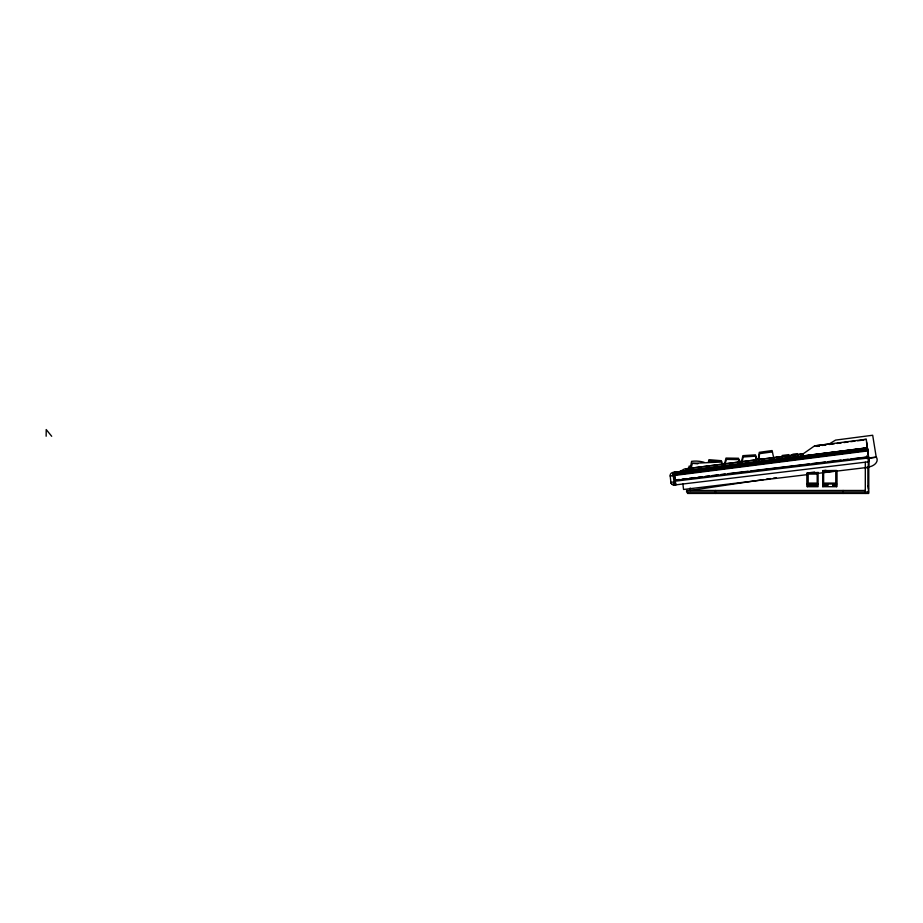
<?xml version="1.0" encoding="UTF-8"?>
<svg xmlns="http://www.w3.org/2000/svg" width="923" height="923" viewBox="0 0 923 923"><rect width="100%" height="100%" fill="white"/><g stroke="black" fill="none" stroke-linecap="round" stroke-linejoin="round"><path stroke-width="1.38" d="M807.267 486.698L807.267 473.026L818.09 473.026L818.09 486.698L807.267 486.698L807.267 473.026L814.571 472.011M822.785 486.698L822.785 470.799L836.665 470.568L836.665 486.698L822.785 486.698L822.785 470.568L836.665 470.568M836.665 486.698L836.665 470.742L822.785 470.742L836.665 470.753M865.289 493.447L865.324 467.223M865.289 462.192L865.324 467.684L868.543 467.292L868.601 457.981L876.389 457.023C879.619 462.711 872.293 466.657 868.901 466.842M868.531 493.447L868.566 457.981L675.29 481.16M833.838 471.457L818.124 473.337L818.136 472.472L807.267 473.026M868.601 457.981L868.589 461.8L673.778 485.094M46.15 436.233L46.208 429.553L51.7 436.291M803.045 455.904L803.068 453.897L814.571 445.878L866.259 439.302L867.666 450.366M818.124 473.337L818.147 472.472M758.245 459.423L759.26 452.328L772.113 450.551L773.866 458.65M758.579 460.75L759.594 453.654L772.459 451.878M690.623 466.473L691.592 461.338A29.04 27.782 -7.8 0 1 704.145 462.308M691.039 468.826L692.319 463.346L721.74 462.031L709.291 461.015L709.141 461.627M708.31 462.423L708.956 459.689L721.405 460.704L722.363 464.569M741.4 462.042L742.888 455.662L755.476 454.843L756.272 458.604M742.034 462.088L743.223 456.989L755.822 456.17L756.606 459.931M724.393 464.407L725.997 458.073L738.55 458.258L739.427 462.123M725.051 464.465L726.332 459.4L738.885 459.585L739.761 463.45M789.557 456.804L792.926 454.197L797.403 453.62L797.703 455.985M830.054 443.455L835.557 440.109L872.685 435.252L876.239 457.22L868.439 458.443M679.847 471.595L684.347 469.022L803.068 453.897L800.126 454.462M763.54 479.591L690.173 490.471L690.173 487.979M766.355 479.164L770.59 478.541M773.416 478.126L776.231 477.699M823.166 470.742L825.981 470.326M691.396 465.919L688.996 466.242L689.366 468.93M688.454 468.411L691.189 468.042M722.49 463.738L725.501 463.323M738.354 461.569L741.988 461.062M755.487 459.216L759.767 458.627M670.213 475.991L670.894 482.325L672.071 484.425M867.378 447.84L674.205 472.334L675.221 480.318L868.543 457.058L867.366 447.782L674.159 472.253L675.74 484.91L674.401 485.071A3.161 3.161 0 0 1 670.894 482.314L670.998 482.302M866.685 457.208L868.531 456.966L866.559 441.99M829.258 444.471L834.288 443.813M837.046 443.455L841.165 442.925M843.91 442.567L848.029 442.036M850.775 441.679L854.906 441.148M857.652 440.79L863.143 440.075M800.576 454.404L803.056 453.897L685.789 468.838M863.882 448.151L867.32 447.701M814.571 445.878L829.258 444.009M819.336 445.717L818.17 446.328M821.955 445.382L825.993 444.863M822.705 445.394L824.747 445.128M862.786 439.74L866.259 439.302M818.309 446.305L819.393 446.167M800.553 454.231L803.079 454.093M867.401 448.013L672.913 472.726M674.275 472.853L867.435 448.301M867.482 448.693L673.005 473.407M867.551 449.166L673.063 473.88M867.62 449.709L673.121 474.422M867.689 450.297L673.19 475.01M867.77 450.909L673.271 475.622M778.55 457.035L776.508 457.462M688.65 468.48L686.239 468.792M671.702 475.806L671.056 475.887M672.855 475.668L672.071 475.76M866.374 458.246L868.531 457.981L868.566 493.447L687.497 493.447L687.497 492.005M822.07 445.417L824.666 445.036M672.948 473.014L674.298 472.853M675.151 479.995L679.443 479.475M682.305 479.141L686.597 478.622M689.446 478.276L695.169 477.595M698.03 477.249L702.322 476.741M705.184 476.395L709.464 475.876M712.325 475.541L718.048 474.849M720.909 474.514L725.19 473.995M728.051 473.649L748.068 471.249M750.93 470.915L809.552 463.888M812.413 463.542L825.277 461.996M828.139 461.65L841.003 460.116M843.864 459.769L848.156 459.262M851.006 458.916L866.743 457.023L866.882 458.189L866.743 457.023M866.651 457.289L868.543 457.058M672.821 482.083L672.117 482.175M674.021 481.944L675.371 481.783M674.102 482.556L675.44 482.394M674.171 483.144L675.509 482.983M674.228 483.687L675.578 483.525M674.286 484.16L675.636 483.998L675.74 484.852M674.332 484.552L675.682 484.39M822.601 472.495L836.849 470.788M807.267 474.641L683.551 489.467L682.905 484.056M836.665 471.111L868.543 467.292M807.267 483.998L818.09 483.998M822.785 483.998L836.665 483.998M835.811 484.575C835.35 487.852 834.646 484.079 834.877 484.898M808.329 485.256L809.102 484.91L808.329 484.76L808.121 486.098L808.121 484.598C809.852 484.344 809.459 486.929 808.329 485.429M867.989 486.144L868.439 488.844M865.324 490.471L686.597 490.471L686.597 492.005L868.531 492.005M692.319 463.346L697.857 463.796M670.894 482.314L671.021 482.925M674.39 485.013L672.89 472.484A3.161 3.161 0 0 0 670.133 475.991M866.662 455.95L867.02 458.627M816.993 445.578L817.109 446.467M789.084 456.862L788.807 454.624L782.185 455.477L782.496 457.877M674.24 472.391L672.89 472.484M868.174 467.211L868.174 486.144M843.091 490.471L843.091 493.447M815.24 485.233L814.213 484.598L814.213 486.098L815.332 486.098L814.409 485.406M811.259 485.233L810.232 484.598L810.232 486.098L811.352 486.098L810.429 485.406M715.417 490.471L715.417 493.447M824.92 485.325C823.42 487.875 823.72 482.752 824.92 485.325M833.919 485.325C832.396 487.886 832.615 482.741 833.919 485.325M823.824 485.186C824.377 487.436 825.22 483.56 823.824 485.186M832.765 485.186C833.388 487.459 834.173 483.525 832.765 485.186M812.217 484.875C812.851 487.702 813.601 484.067 812.217 484.875M835.811 470.834L823.639 470.834L823.639 483.087L835.811 483.087L835.811 470.834M817.19 474.076L808.179 474.076L808.179 483.087L817.19 483.087L817.19 474.076M817.282 484.598L816.082 484.598L816.578 486.098L817.282 484.598M826.581 484.575L825.67 484.575L825.67 486.075L826.581 484.575M828.243 484.575L827.331 484.575L827.331 486.075L828.243 484.575"/></g></svg>
